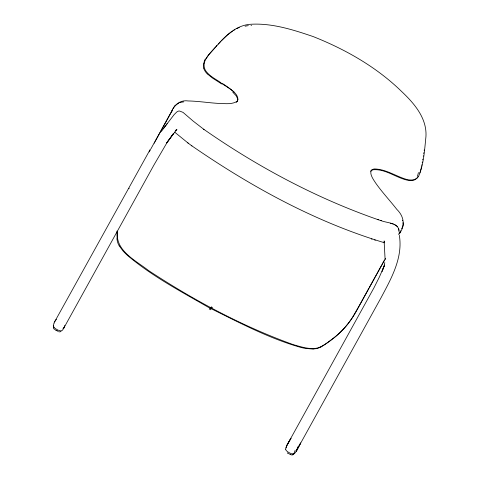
<?xml version="1.0" encoding="UTF-8"?>
<svg xmlns="http://www.w3.org/2000/svg" width="479" height="479" viewBox="0 0 479 479"><rect width="100%" height="100%" fill="white"/><g stroke="black" fill="none" stroke-linecap="round" stroke-linejoin="round"><path stroke-width="0.72" d="M385.11 259.51L384.098 240.901L384.691 242.362L384.421 241.799M117.026 231.028L117.086 238.943M424.166 150.364L424.226 149.963M423.262 156.16L423.322 155.783M422.694 159.836L422.807 159.112M423.675 153.496L423.795 152.723M422.233 162.674L422.352 161.974M384.823 262.552L384.05 266.055L382.08 271.377L384.595 265.085L379.302 277.179L373.937 287.855L286.693 445.721A49.092 23.824 28.9 0 0 286.011 447.572M421.748 165.417L421.873 164.74M421.484 166.752L421.209 168.057M421.065 168.704L420.76 169.973M203.803 63.15L203.407 65.515L203.701 68.072M286.017 447.572L285.813 448.512A25.423 12.34 28.9 0 0 285.735 449.122M420.598 170.596L420.251 171.811M64.821 325.439L64.641 326.025A61.33 29.764 28.9 0 1 64.342 326.846L64 327.642A49.493 24.022 28.9 0 1 63.108 329.253L62.599 329.947A26.686 12.951 28.9 0 1 62.066 330.528L60.713 330.881L58.396 330.241A7.401 3.593 28.9 0 1 58.067 330.097L57.654 329.899A9.49 4.604 28.9 0 1 57.007 329.57L55.714 328.81A5.73 2.784 28.9 0 1 54.983 328.295L54.965 328.271A3.539 1.718 28.9 0 1 54.157 327.522L54.145 327.504M402.773 226.196L402.588 226.765M420.059 172.41L419.867 172.997M295.154 450.314L293.861 453.918A14.202 6.892 28.9 0 0 294.435 453.487L294.621 453.338M402.372 227.321L402.132 227.866M296.495 450.655L298.399 446.236M294.633 453.344A28.459 13.813 28.9 0 0 296.016 451.583L298.357 446.326M286.693 445.721L290.963 438.267L286.693 445.721A2.82 2.461 24.7 0 0 286.496 447.374M402.001 228.136L401.671 228.794M296.196 451.284L300.662 442.943L296.405 450.871A48.361 23.471 28.9 0 0 297.058 449.104M173.039 108.727L174.907 105.703M172.488 109.745L150.933 148.789M400.636 230.716L400.234 231.459M128.881 188.69L129.138 188.229M399.043 233.626L398.779 234.105M399.3 233.147L399.833 232.189M63.617 328.414L153.825 165.225L166.327 143.796L173.254 133.821L166.668 142.856M398.809 234.381C405.474 226.345 404.378 216.64 396.786 209.335C389.972 200.575 382.332 192.48 375.919 183.409C373.578 179.805 366.878 171.027 373.967 168.955C384.96 168.919 394.51 175.392 404.659 178.817C409.3 180.571 415.904 181.05 418.712 176.032C423.915 163.698 424.556 149.819 425.945 136.629C427.106 118.133 414.09 103.272 401.546 91.417C376.506 67.012 345.527 49.421 313.2 36.584C292.759 29.638 271.204 22.693 249.343 24.363C236.746 25.728 226.824 34.482 218.747 43.577M149.226 151.885L150.25 150.029M154.208 143.191L154.873 141.994M155.232 141.347L171.428 112.014C173.925 104.889 180.29 99.68 188.241 100.955C198.072 101.153 207.808 102.71 217.616 103.35C224.142 103.368 231.758 105.009 237.47 101.069C240.434 92.585 224.507 86.316 219.681 81.861C214.574 78.562 208.862 75.574 205.407 70.377C200.228 60.504 211.478 52.385 216.933 45.529M358.825 306.416L352.7 317.02M359.082 305.955L359.34 305.488M359.591 305.027L366.429 292.657M366.77 292.034L368.824 288.322M369.165 287.705L374.638 277.808M374.979 277.185L377.033 273.473M377.374 272.856L381.823 264.809M382.164 264.186L384.218 260.474M385.517 258.45L357.37 309.374C351.574 320.265 343.772 330.115 334.019 337.719C328.887 341.419 323.966 345.832 317.906 347.94C309.602 349.808 301.177 346.868 293.25 344.623C242.117 326.241 193.887 300.291 148.514 270.533C136.09 260.66 114.984 250.804 117.469 231.722M296.405 450.871L381.128 297.597C391.259 278.467 403.055 257.858 399.342 235.333M54.684 321.714L150.334 149.197M205.234 59.881L208.814 54.714L215.676 46.894M287.34 444.458L288.394 442.925M418.101 176.781L416.598 178.559L414.551 179.87A21.357 10.251 37.4 0 1 408.066 180.332C395.864 177.895 384.865 168.099 372.009 169.883M166.674 142.832L167.099 142.245M164.249 127.528L174.182 114.559L176.871 111.894L178.398 111.092L179.619 111.038L183.038 112.391L193.121 121.055L203.976 129.462L203.617 129.192C257.48 166.776 316.17 198.138 378.26 219.747L377.668 219.562L381.344 220.699L380.619 220.472C386.787 223.232 399.51 222.406 399.049 231.98M167.482 141.718L176.949 129.378L175.661 130.378L176.027 130.15M161.333 131.509L163.818 128.132M167.243 123.486L163.483 128.57M211.065 308.781L212.448 307.261M209.239 309.308L211.538 306.776M210.149 309.787L211.011 308.841M218.484 43.858L216.179 46.355M218.238 44.116L220.933 41.23M221.454 40.709L227.495 34.925L232.495 31.117M237.003 101.59L236.554 102.003M56.259 319.595L56.282 319.571A26.71 12.963 28.9 0 0 55.654 320.259L55.199 320.87A48.768 23.669 28.9 0 0 54.39 322.295A38.817 18.837 28.9 0 0 54.085 322.984M233.279 30.602L234.896 29.62M320.906 347.018C332.24 340.18 342.689 331.534 350.299 320.619A97.89 76.76 -16.6 0 0 352.119 317.924M236.596 28.692L239.302 27.435M61.049 331.462L59.839 331.881L58.444 331.69M293.573 453.984L293.861 453.918A2.82 2.353 61.4 0 1 290.478 454.397A11.34 5.503 28.9 0 0 290.573 454.343M313.158 349.077L305.339 348.395A72.521 70.449 19 0 1 300.608 347.353C268.318 338.168 238.458 322.163 208.491 307.368C180.96 291.454 152.49 276.449 128.049 255.888A65.15 63.348 21.8 0 1 122.887 250.81L119.343 245.961M292.885 454.056L293.07 454.056A4.269 2.072 28.9 0 0 293.501 453.99M292.687 454.026L292.663 454.026A1.832 0.892 28.9 0 1 292.4 453.984M292.298 453.96L292.226 453.948A3.317 1.611 28.9 0 1 291.843 453.847A6.676 3.239 28.9 0 1 289.873 453.032L289.226 452.697A7.82 3.796 28.9 0 1 287.771 451.805L287.741 451.781A3.976 1.928 28.9 0 1 285.586 449.068M384.667 242.805C315.386 222.034 250.93 186.606 191.588 145.682M390.529 223.22L391.738 223.579M392.032 223.657L393.337 224.046M374.596 239.973L375.314 240.195M371.447 239.003L372.027 239.183M57.384 330.959L57.354 330.947A4.604 2.233 28.9 0 1 57.127 330.851L56.917 330.75M289.059 453.853L289.172 453.906A3.706 1.796 28.9 0 0 290.226 454.355M56.007 330.271L56.402 330.492A6.73 3.263 28.9 0 0 56.744 330.666M55.809 330.151L55.558 329.995A2.826 1.371 28.9 0 1 55.259 329.786M221.735 83.981L212.239 77.891L207.389 73.922M394.277 224.394L397.66 226.651M174.554 132.06L188.199 143.155M187.78 142.844L191.941 145.945M232.8 92.196L236.189 95.8L237.746 98.967M54.037 327.379L53.882 327.145A2.569 1.245 28.9 0 1 53.774 326.953M53.774 326.953L53.295 325.75L53.618 326.522A2.82 2.299 -9.8 0 0 54.738 329.432M402.546 220.244L402.719 220.825M398.63 228.399L398.738 229.207M398.791 229.567L398.899 230.369M403.079 222.603L403.138 223.813M119.283 245.996A16.813 16.292 23.8 0 1 116.99 238.949M172.135 110.829A16.591 0.587 -62.1 0 1 171.362 112.224M175.206 105.931A9.035 8.185 -36.7 0 1 178.601 103.296M179.038 102.805A24.291 23.926 -34 0 1 183.738 101.883M236.518 101.991A14.861 6.622 15.8 0 1 236.255 102.177M237.829 98.979A13.663 6.173 17.2 0 1 236.931 101.56M222.609 83.621A59.6 25.644 21.4 0 1 234.039 92.064M207.305 73.934A21.363 10.466 20.3 0 1 203.689 68.072M203.958 63.192A67.587 33.015 18 0 1 204.767 59.725M245.134 26.207A38.458 26.213 14.7 0 1 248.32 25.638M251.062 25.345A38.458 26.213 14.7 0 1 251.619 25.303M418.395 172.602A67.581 31.386 46.4 0 1 417.395 176.176M370.465 171.386A13.729 6.059 38.5 0 1 372.075 169.955M403.264 223.813A8.556 8.311 80.7 0 1 402.875 226.226M400.372 231.974A16.591 1.012 -62.6 0 1 399.588 233.369M320.882 346.982A17.034 16.31 12 0 1 313.152 348.94M57.725 331.079A1.359 0.659 28.9 0 1 57.414 330.917M288.574 453.589A5.012 2.431 28.9 0 1 287.753 453.086M287.771 453.056A1.198 0.581 28.9 0 1 287.508 452.894M288.25 442.83A4.167 2.024 28.9 0 1 288.717 442.56M64 327.642A2.82 2.461 24.7 0 1 62.947 328.606M53.618 326.522A12.424 6.029 28.9 0 1 53.57 326.133A15.532 7.538 28.9 0 1 53.552 325.828L53.546 325.642A26.764 12.993 28.9 0 1 54.121 323.008"/></g></svg>
